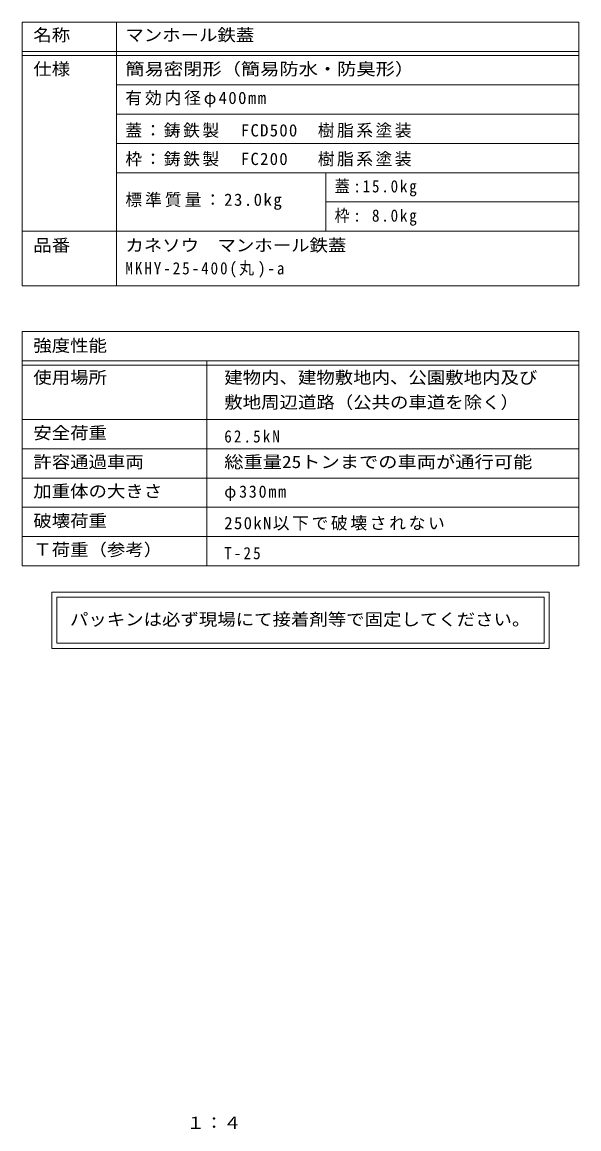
# Model space of a CAD drawing. Units: millimetres on the paper, enlarged 4 times. Extents: x -612 to 760, y -543 to 541.
# Drawn here: x 228 to 760, y -530 to 529 of the extents above; entities that cross this region are included whole.
import ezdxf
from ezdxf.enums import TextEntityAlignment as Align

# ---------------------------------------------------------------- set-up
doc = ezdxf.new("R2010")
doc.units = ezdxf.units.MM
doc.header["$LTSCALE"] = 4
doc.layers.add('F-5_F-5ﾚｲﾔ', color=2, linetype='Continuous')
doc.layers.add('F-F_F-Fﾚｲﾔ', color=7, linetype='Continuous', lineweight=9)
doc.styles.add('ＭＳ ゴシック', font='')
doc.styles.get('ＭＳ ゴシック').set_extended_font_data('MS Gothic')

msp = doc.modelspace()

# ---------------------------------------------------------------- linework, layer by layer
at = {"layer": 'F-F_F-Fﾚｲﾔ'}
for p, q in [((227.809, 528.8), (759.824, 528.8)), ((227.809, 528.8), (227.809, 276.608)), ((317.989, 528.8), (317.989, 276.608)), ((759.824, 528.8), (759.824, 276.608)), ((227.809, 500.8), (759.824, 500.8)), ((227.809, 496.8), (759.824, 496.8)), ((759.824, 468.8), (317.989, 468.8)), ((759.824, 440.8), (317.989, 440.8)), ((317.989, 412.8), (759.824, 412.8)), ((317.989, 384.8), (759.824, 384.8)), ((517.989, 384.8), (517.989, 328.8)), ((517.989, 356.8), (759.824, 356.8)), ((227.809, 328.8), (759.824, 328.8)), ((227.809, 276.608), (759.824, 276.608)), ((227.809, 232.8), (759.824, 232.8)), ((227.809, 232.8), (227.809, 8.8)), ((759.824, 232.8), (759.824, 8.8)), ((227.809, 204.8), (759.824, 204.8)), ((404.43, 204.8), (404.43, 8.8)), ((227.809, 200.8), (759.824, 200.8)), ((227.809, 148.8), (759.824, 148.8)), ((227.809, 120.8), (759.824, 120.8)), ((227.809, 92.8), (759.824, 92.8)), ((759.824, 64.8), (227.809, 64.8)), ((227.809, 36.8), (759.824, 36.8)), ((227.809, 8.8), (759.824, 8.8)), ((256.048, -16.295), (256.048, -70.106)), ((731.584, -16.295), (256.048, -16.295)), ((731.584, -70.106), (731.584, -16.295)), ((261.048, -21.295), (261.048, -65.106)), ((261.048, -21.295), (726.584, -21.295)), ((726.584, -65.106), (726.584, -21.295)), ((256.048, -70.106), (731.584, -70.106)), ((726.584, -65.106), (261.048, -65.106))]:
    msp.add_line(p, q, dxfattribs=at)

# ---------------------------------------------------------------- texts
at = {"layer": 'F-5_F-5ﾚｲﾔ', "style": 'ＭＳ ゴシック', "width": 1.1}
msp.add_text('１：４', height=11.73, dxfattribs=at).set_placement((384.8, -533.2), align=Align.BOTTOM_LEFT)
at = {"layer": 'F-F_F-Fﾚｲﾔ', "color": 3, "style": 'ＭＳ ゴシック'}
for s, width, p in [('名称', 1.1, (238.456, 507.091)), ('マンホール鉄蓋', 1.1, (326.454, 507.091)), ('仕様', 1.1, (238.456, 474.588)), ('簡易密閉形（簡易防水・防臭形）', 1.15, (326.454, 474.588)), ('品番', 1.1, (238.456, 306.011)), ('カネソウ\u3000マンホール鉄蓋', 1.1, (326.454, 306.011)), ('強度性能', 1.1, (238.456, 210.156)), ('使用場所', 1.1, (238.456, 179.557)), ('建物内、建物敷地内、公園敷地内及び', 1.1, (420.964, 179.557)), ('敷地周辺道路（公共の車道を除く）', 1.1, (420.964, 155.848)), ('安全荷重', 1.1, (238.456, 126.573)), ('許容通過車両', 1.1, (238.456, 98.789)), ('総重量25トンまでの車両が通行可能', 1.15, (420.964, 98.789)), ('加重体の大きさ', 1.1, (238.456, 70.789)), ('破壊荷重', 1.1, (238.456, 42.514)), ('Ｔ荷重（参考）', 1.1, (238.456, 14.889))]:
    msp.add_text(s, height=11.73, dxfattribs=dict(at, width=width)).set_placement(p, align=Align.BOTTOM_LEFT)
at = {"layer": 'F-F_F-Fﾚｲﾔ', "color": 2, "style": 'ＭＳ ゴシック', "width": 1.1}
msp.add_text('パッキンは必ず現場にて接着剤等で固定してください。', height=11.73, dxfattribs=at).set_placement((273.495, -51.795), align=Align.BOTTOM_LEFT)
at = {"layer": 'F-F_F-Fﾚｲﾔ', "color": 3, "char_height": 11.73, "attachment_point": 7, "style": 'ＭＳ ゴシック'}
for s, insert in [('\\T1.17;有効内径φ400mm', (326.454, 447.303)), ('\\T1.15;蓋：鋳鉄製\u3000FCD500\u3000樹脂系塗装', (326.454, 418.107)), ('\\T1.15;枠：鋳鉄製\u3000FC200\\~\u3000樹脂系塗装', (326.454, 390.775)), ('\\T1.24;\\W0.9;蓋:15.0kg', (526.454, 362.107)), ('\\T1.18;標準質量：23.0kg', (326.454, 349.251)), ('\\T1.24;\\W0.9;枠:\\~8.0kg', (526.454, 334.107)), ('\\T1.26;\\W0.9;MKHY-25-400(丸)-a', (326.454, 284.403)), ('\\T1.28;\\W0.9;62.5kN', (420.964, 126.573)), ('\\T1.23;\\W0.95;φ330mm', (420.964, 70.789)), ('\\T1.16;250kN以下で破壊されない', (420.964, 42.514)), ('\\T1.28;\\W0.9;T-25', (420.964, 14.889))]:
    msp.add_mtext(s, dxfattribs=dict(at, insert=insert))

doc.saveas('drawing.dxf')
